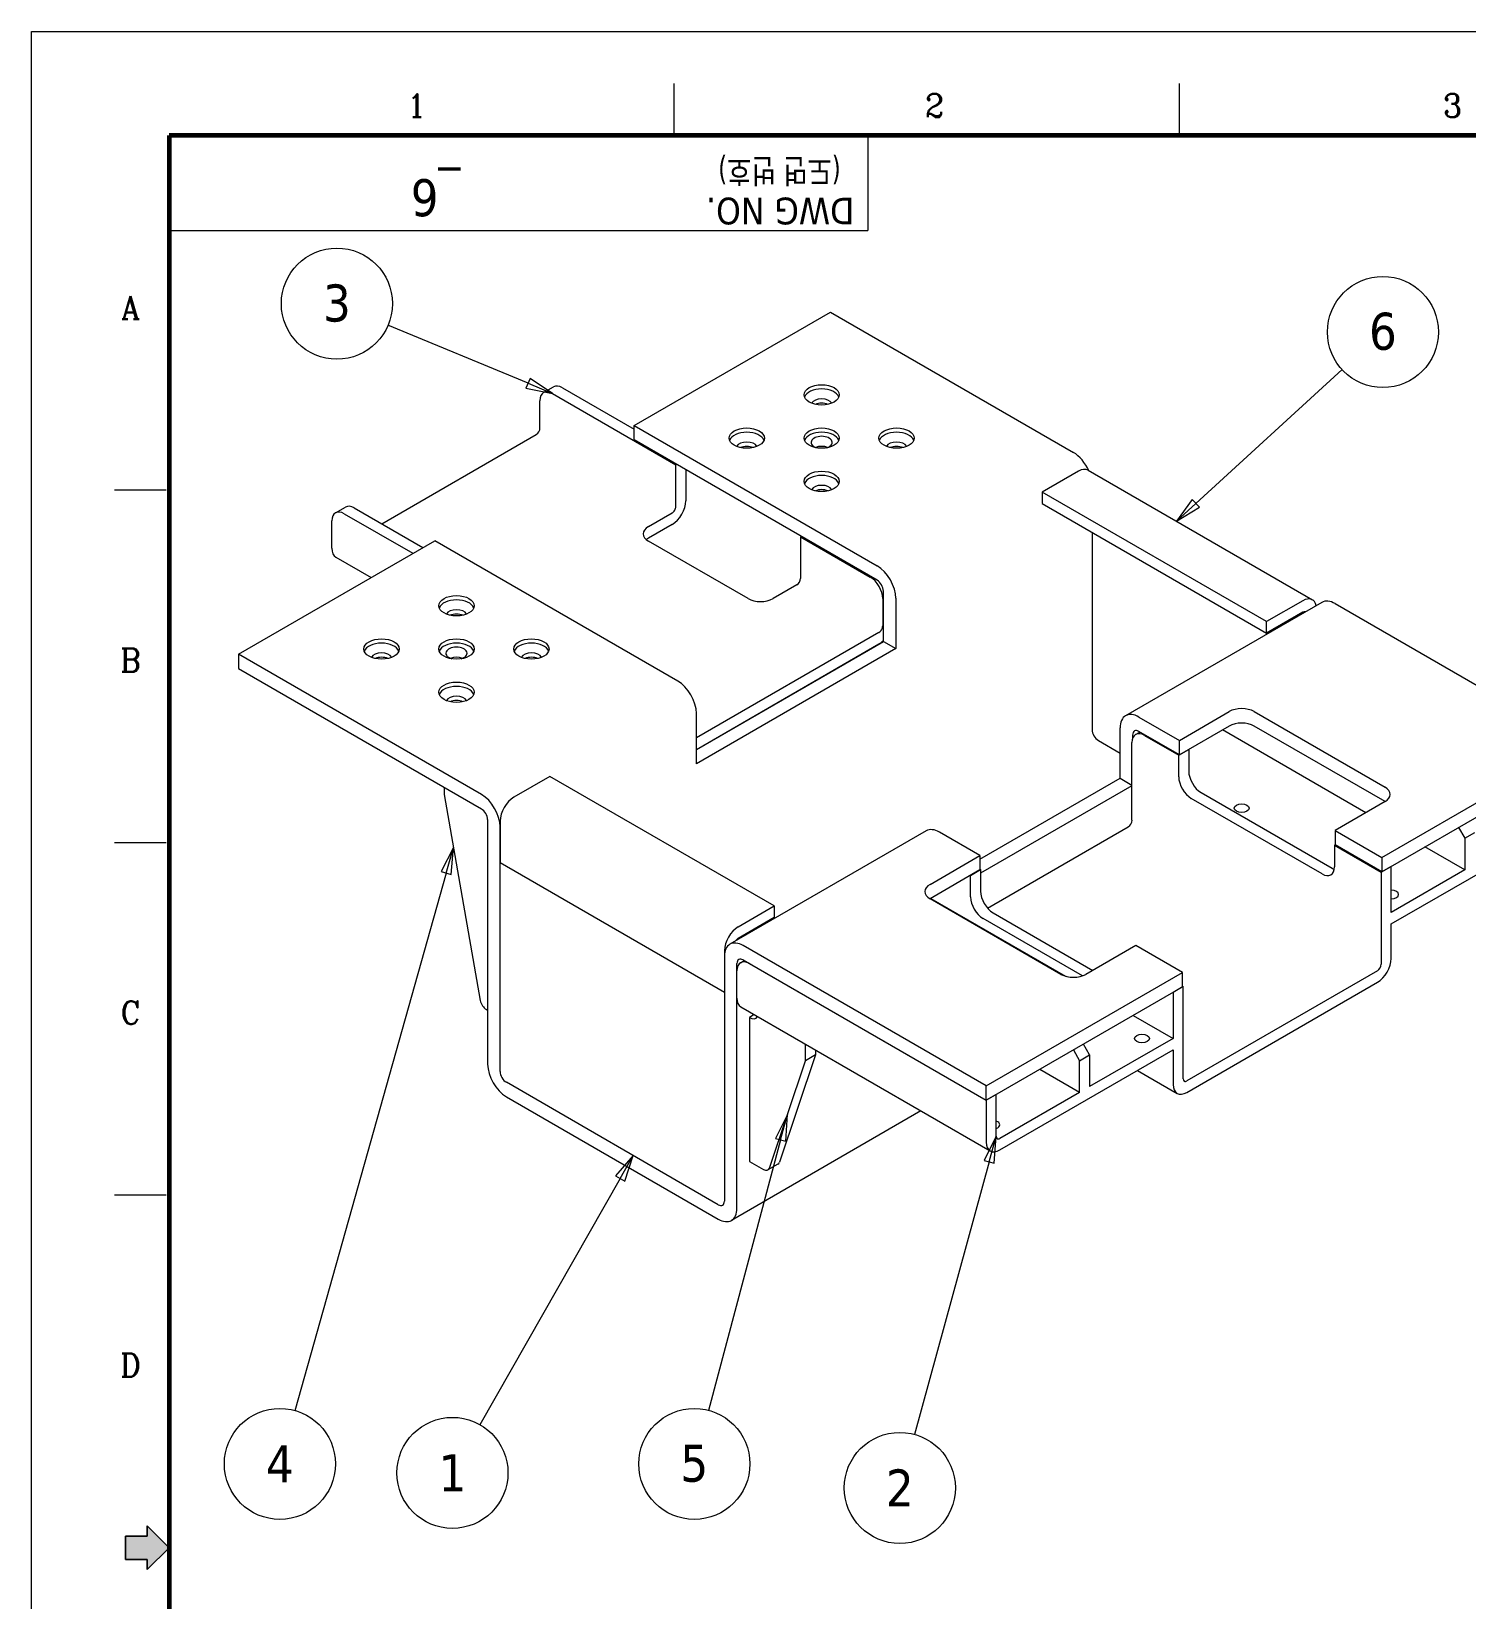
# Model space of a CAD drawing. Header units: millimetres. Extents: x 36 to 2484, y 36 to 1746.
# Drawn here: x 36 to 850, y 857 to 1746 of the extents above; entities that cross this region are included whole.
import ezdxf
from ezdxf.enums import TextEntityAlignment as Align

# ---------------------------------------------------------------- set-up
doc = ezdxf.new("R2010")
doc.units = ezdxf.units.MM
doc.header["$LTSCALE"] = 6
doc.layers.get('0').update_dxf_attribs({"lineweight": 18})
for name, color, linetype, lineweight in [('SkizziergeometrieWIN-ISO', 7, 'Continuous', 50), ('경계(ISO)', 7, 'Continuous', 70), ('굵은실선_A3', 7, 'Continuous', 18)]:
    doc.layers.add(name, color=color, linetype=linetype, lineweight=lineweight)
doc.layers.add('가는실선_A3', color=9, linetype='Continuous', lineweight=5, true_color=0x808080)
doc.styles.add('_ __ (ISO)', font='tahoma.ttf')
doc.styles.add('ROMANC_37', font='tahoma.ttf')
doc.styles.add('주 텍스트 (ISO)', font='tahoma.ttf')
doc.styles.add('텍스트 스타일36', font='ROMANC.shx', dxfattribs={"width": 0.941937})
doc.styles.add('텍스트 스타일52', font='tahoma.ttf', dxfattribs={"width": 0.8})

# ---------------------------------------------------------------- blocks, each defined once
blk = doc.blocks.new('경계 A3_경계')
at = {"layer": '가는실선_A3'}
blk.add_hatch(color=7, dxfattribs=at).paths.add_polyline_path([(14.9, 148.76), (14.9, 146.56), (16.96, 146.56), (16.96, 145.6), (19.02, 147.66), (16.96, 149.72), (16.96, 148.76)])
at = {"color": 7}
for p, q in [((16.96, 148.76), (14.9, 148.76)), ((14.9, 148.76), (14.9, 146.56)), ((16.96, 149.72), (16.96, 148.76)), ((19.02, 147.66), (16.96, 149.72)), ((16.96, 145.6), (19.02, 147.66)), ((14.9, 146.56), (16.96, 146.56)), ((16.96, 146.56), (16.96, 145.6))]:
    blk.add_line(p, q, dxfattribs=at)
at = {"layer": 'SkizziergeometrieWIN-ISO', "lineweight": 18}
for p, q in [((6, 291), (414, 291)), ((6, 6), (6, 291))]:
    blk.add_line(p, q, dxfattribs=at)
at = {"layer": '가는실선_A3', "color": 7}
for p, q in [((66.79, 281.16), (66.79, 286.06)), ((114.57, 281.16), (114.57, 286.06)), ((18.75, 247.62), (13.85, 247.62)), ((18.75, 214.3), (13.85, 214.3)), ((18.75, 180.98), (13.85, 180.98)), ((14.9, 148.76), (16.96, 148.76)), ((14.9, 146.56), (14.9, 148.76)), ((16.96, 148.76), (16.96, 149.72)), ((16.96, 149.72), (19.02, 147.66)), ((19.02, 147.66), (16.96, 145.6)), ((16.96, 146.56), (14.9, 146.56)), ((16.96, 145.6), (16.96, 146.56))]:
    blk.add_line(p, q, dxfattribs=at)
at = {"layer": '가는실선_A3', "color": 7, "lineweight": 60}
for p, q in [((19.02, 281.16), (19.02, 14.6)), ((401.22, 281.16), (19.02, 281.16))]:
    blk.add_line(p, q, dxfattribs=at)
at = {"layer": '가는실선_A3', "color": 7, "lineweight": 13}
for p in [(85.08, 280.98), (19.02, 272.16)]:
    blk.add_line(p, (85.08, 272.16), dxfattribs=at)
at = {"layer": '가는실선_A3', "color": 7, "style": '텍스트 스타일36', "width": 0.941937}
for s, p in [('1', (42.42, 283.98)), ('2', (91.4, 283.98)), ('3', (140.38, 283.98)), ('A', (15.38, 264.88)), ('B', (15.38, 231.56)), ('C', (15.38, 198.24)), ('D', (15.38, 164.92))]:
    blk.add_text(s, height=2.2, dxfattribs=at).set_placement(p, align=Align.MIDDLE_CENTER)
at = {"layer": '가는실선_A3', "color": 7, "style": '텍스트 스타일52', "width": 0.8}
blk.add_text('(도면 번호)', height=2.293, rotation=180, dxfattribs=at).set_placement((82.53, 278.93))
at = {"layer": '가는실선_A3', "color": 7, "style": 'ROMANC_37'}
blk.add_text('DWG NO.', height=2.527, rotation=180, dxfattribs=at).set_placement((83.82, 275.28))
at = {"layer": '경계(ISO)', "insert": (44.22, 275.84), "char_height": 3.5, "attachment_point": 5, "rotation": 180, "style": '주 텍스트 (ISO)'}
blk.add_mtext('_6 ', dxfattribs=at)
blk = doc.blocks.new('품번기호1')
at = {"layer": '가는실선_A3'}
for p, q in [((62.91, 184.73), (61.24, 182.8)), ((61.67, 182.55), (62.91, 184.73)), ((62.11, 182.31), (62.91, 184.73)), ((61.67, 182.55), (48.42, 159.29)), ((61.24, 182.8), (62.11, 182.31))]:
    blk.add_line(p, q, dxfattribs=at)
at = {"layer": '가는실선_A3', "flags": 128}
blk.add_lwpolyline([(62.11, 182.31), (62.91, 184.73), (61.24, 182.8), (62.11, 182.31)], dxfattribs=at)
at = {"layer": '가는실선_A3'}
blk.add_circle((45.82, 154.73), 5.25, dxfattribs=at)
blk.add_solid([(62.11, 182.31), (62.91, 184.73), (61.24, 182.8), (62.11, 182.31)], dxfattribs=at)
at = {"layer": '가는실선_A3', "color": 7, "insert": (45.82, 154.73), "char_height": 3.5, "attachment_point": 5, "style": '_ __ (ISO)'}
blk.add_mtext('1', dxfattribs=at)
blk = doc.blocks.new('품번기호2')
at = {"layer": '가는실선_A3'}
for p, q in [((97.23, 186.55), (96.09, 184.27)), ((96.57, 184.14), (97.23, 186.55)), ((97.05, 184.01), (97.23, 186.55)), ((96.57, 184.14), (89.5, 158.35)), ((96.09, 184.27), (97.05, 184.01))]:
    blk.add_line(p, q, dxfattribs=at)
at = {"layer": '가는실선_A3', "flags": 128}
blk.add_lwpolyline([(97.05, 184.01), (97.23, 186.55), (96.09, 184.27), (97.05, 184.01)], dxfattribs=at)
at = {"layer": '가는실선_A3'}
blk.add_circle((88.12, 153.31), 5.25, dxfattribs=at)
blk.add_solid([(97.05, 184.01), (97.23, 186.55), (96.09, 184.27), (97.05, 184.01)], dxfattribs=at)
at = {"layer": '가는실선_A3', "color": 7, "insert": (88.12, 153.31), "char_height": 3.5, "attachment_point": 5, "style": '_ __ (ISO)'}
blk.add_mtext('2', dxfattribs=at)
blk = doc.blocks.new('품번기호3')
at = {"layer": '가는실선_A3'}
for p, q in [((52.97, 257.73), (39.72, 263.24)), ((53.16, 258.19), (52.77, 257.27)), ((55.27, 256.77), (53.16, 258.19)), ((52.77, 257.27), (55.27, 256.77)), ((52.97, 257.73), (55.27, 256.77))]:
    blk.add_line(p, q, dxfattribs=at)
at = {"layer": '가는실선_A3', "flags": 128}
blk.add_lwpolyline([(52.77, 257.27), (55.27, 256.77), (53.16, 258.19), (52.77, 257.27)], dxfattribs=at)
at = {"layer": '가는실선_A3'}
blk.add_circle((34.89, 265.26), 5.25, dxfattribs=at)
blk.add_solid([(52.77, 257.27), (55.27, 256.77), (53.16, 258.19), (52.77, 257.27)], dxfattribs=at)
at = {"layer": '가는실선_A3', "color": 7, "insert": (34.89, 265.29), "char_height": 3.5, "attachment_point": 5, "style": '_ __ (ISO)'}
blk.add_mtext('3', dxfattribs=at)
blk = doc.blocks.new('품번기호4')
at = {"layer": '가는실선_A3'}
for p, q in [((45.91, 213.84), (44.75, 211.57)), ((45.23, 211.43), (45.91, 213.84)), ((45.71, 211.3), (45.91, 213.84)), ((45.23, 211.43), (30.92, 160.61)), ((44.75, 211.57), (45.71, 211.3))]:
    blk.add_line(p, q, dxfattribs=at)
at = {"layer": '가는실선_A3', "flags": 128}
blk.add_lwpolyline([(45.71, 211.3), (45.91, 213.84), (44.75, 211.57), (45.71, 211.3)], dxfattribs=at)
at = {"layer": '가는실선_A3'}
blk.add_circle((29.5, 155.58), 5.25, dxfattribs=at)
blk.add_solid([(45.71, 211.3), (45.91, 213.84), (44.75, 211.57), (45.71, 211.3)], dxfattribs=at)
at = {"layer": '가는실선_A3', "color": 7, "insert": (29.5, 155.58), "char_height": 3.5, "attachment_point": 5, "style": '_ __ (ISO)'}
blk.add_mtext('4', dxfattribs=at)
blk = doc.blocks.new('품번기호5')
at = {"layer": '가는실선_A3'}
for p, q in [((77.5, 188.62), (76.37, 186.34)), ((76.85, 186.21), (77.5, 188.62)), ((77.34, 186.08), (77.5, 188.62)), ((76.85, 186.21), (70.04, 160.63)), ((76.37, 186.34), (77.34, 186.08))]:
    blk.add_line(p, q, dxfattribs=at)
at = {"layer": '가는실선_A3', "flags": 128}
blk.add_lwpolyline([(77.34, 186.08), (77.5, 188.62), (76.37, 186.34), (77.34, 186.08)], dxfattribs=at)
at = {"layer": '가는실선_A3'}
blk.add_circle((68.69, 155.58), 5.25, dxfattribs=at)
blk.add_solid([(77.34, 186.08), (77.5, 188.62), (76.37, 186.34), (77.34, 186.08)], dxfattribs=at)
at = {"layer": '가는실선_A3', "color": 7, "insert": (68.69, 155.62), "char_height": 3.5, "attachment_point": 5, "style": '_ __ (ISO)'}
blk.add_mtext('5', dxfattribs=at)
blk = doc.blocks.new('품번기호6')
at = {"layer": '가는실선_A3'}
for p, q in [((116.11, 246.38), (129.94, 259.05)), ((115.77, 246.75), (114.27, 244.69)), ((116.11, 246.38), (114.27, 244.69)), ((116.45, 246.01), (115.77, 246.75)), ((114.27, 244.69), (116.45, 246.01))]:
    blk.add_line(p, q, dxfattribs=at)
at = {"layer": '가는실선_A3', "flags": 128}
blk.add_lwpolyline([(115.77, 246.75), (114.27, 244.69), (116.45, 246.01), (115.77, 246.75)], dxfattribs=at)
at = {"layer": '가는실선_A3'}
blk.add_circle((133.8, 262.58), 5.25, dxfattribs=at)
blk.add_solid([(115.77, 246.75), (114.27, 244.69), (116.45, 246.01), (115.77, 246.75)], dxfattribs=at)
at = {"layer": '가는실선_A3', "color": 7, "insert": (133.8, 262.62), "char_height": 3.5, "attachment_point": 5, "style": '_ __ (ISO)'}
blk.add_mtext('6', dxfattribs=at)

msp = doc.modelspace()

# ---------------------------------------------------------------- linework, layer by layer
at = {"layer": '굵은실선_A3'}
for p, q in [((377.955, 1522.446), (489.324, 1586.745)), ((489.324, 1586.745), (627.21, 1507.137)), ((326.639, 1541.108), (332.296, 1544.374)), ((331.639, 1540.613), (401.643, 1500.196)), ((337.296, 1543.879), (377.955, 1520.405)), ((324.568, 1521.017), (324.568, 1536.53)), ((377.955, 1522.446), (515.841, 1442.838)), ((377.955, 1514.281), (377.955, 1522.446)), ((234.766, 1466.72), (322.447, 1517.343)), ((515.841, 1434.673), (377.955, 1514.281)), ((401.643, 1500.196), (401.997, 1500.401)), ((401.643, 1476.518), (401.643, 1500.196)), ((407.3, 1497.339), (407.3, 1479.784)), ((630.038, 1496.522), (609.532, 1484.683)), ((635.538, 1497.067), (762.818, 1423.582)), ((609.532, 1484.683), (609.532, 1478.151)), ((736.812, 1411.198), (609.532, 1484.683)), ((609.532, 1478.151), (736.812, 1404.666)), ((206.482, 1452.84), (206.482, 1468.353)), ((208.553, 1472.931), (214.209, 1476.197)), ((213.553, 1472.436), (252.443, 1449.982)), ((219.209, 1475.702), (258.1, 1453.248)), ((386.087, 1465.087), (399.522, 1472.844)), ((399.522, 1466.312), (386.087, 1458.555)), ((472.707, 1459.576), (472.354, 1459.372)), ((472.354, 1459.372), (472.354, 1435.693)), ((472.354, 1459.372), (511.952, 1436.51)), ((637.817, 1461.821), (637.817, 1349.961)), ((153.449, 1392.827), (264.818, 1457.126)), ((402.704, 1377.518), (264.818, 1457.126)), ((442.655, 1424.262), (386.087, 1456.922)), ((208.76, 1447.804), (228.716, 1436.283)), ((470.232, 1432.019), (456.797, 1424.262)), ((519.023, 1424.262), (519.023, 1408.749)), ((519.376, 1399.971), (519.376, 1428.549)), ((526.447, 1424.466), (526.447, 1395.889)), ((768.202, 1422.147), (656.833, 1357.848)), ((757.318, 1423.037), (736.812, 1411.198)), ((757.318, 1416.505), (736.812, 1404.666)), ((775.702, 1421.404), (913.588, 1341.796)), ((736.812, 1404.666), (736.812, 1411.198)), ((516.901, 1405.075), (413.31, 1345.266)), ((413.31, 1338.734), (519.376, 1399.971)), ((413.31, 1338.734), (516.901, 1398.543)), ((519.376, 1399.971), (526.447, 1395.889)), ((736.812, 1404.666), (737.368, 1404.345)), ((291.334, 1313.219), (153.449, 1392.827)), ((153.449, 1392.827), (153.449, 1384.662)), ((526.447, 1395.889), (413.31, 1330.569)), ((153.449, 1384.662), (291.334, 1305.054)), ((413.31, 1330.569), (413.31, 1359.147)), ((664.333, 1357.105), (687.314, 1343.837)), ((687.314, 1343.837), (715.598, 1360.167)), ((729.741, 1360.167), (803.987, 1317.301)), ((641.352, 1343.837), (653.727, 1336.693)), ((653.727, 1322.404), (653.727, 1350.982)), ((660.798, 1346.899), (660.798, 1344.958)), ((662.515, 1347.19), (664.94, 1348.59)), ((687.314, 1335.672), (664.333, 1348.94)), ((667.515, 1346.695), (686.961, 1335.468)), ((715.598, 1352.002), (687.314, 1335.672)), ((687.314, 1335.672), (687.314, 1343.837)), ((793.027, 1302.808), (711.709, 1349.757)), ((803.987, 1309.136), (729.741, 1352.002)), ((660.444, 1298.522), (660.444, 1342.613)), ((686.961, 1335.468), (692.617, 1338.734)), ((686.961, 1323.221), (686.961, 1335.468)), ((692.617, 1338.734), (692.617, 1326.487)), ((802.219, 1277.497), (913.588, 1341.796)), ((802.219, 1269.332), (913.588, 1333.631)), ((270.121, 1317.301), (270.121, 1313.219)), ((330.225, 1323.425), (309.719, 1311.586)), ((457.504, 1249.94), (330.225, 1323.425)), ((574.177, 1276.476), (653.727, 1322.404)), ((660.444, 1318.118), (574.531, 1268.515)), ((653.727, 1322.404), (660.444, 1318.526)), ((270.121, 1313.219), (290.71, 1196.389)), ((768.278, 1268.107), (694.032, 1310.973)), ((699.689, 1314.239), (773.935, 1271.373)), ((803.987, 1309.136), (775.702, 1292.806)), ((294.87, 1298.93), (294.87, 1160.126)), ((301.941, 1298.113), (301.941, 1274.435)), ((301.941, 1156.043), (301.941, 1294.848)), ((543.696, 1292.529), (432.327, 1228.229)), ((574.177, 1278.518), (551.196, 1291.786)), ((578.453, 1248.734), (658.323, 1294.848)), ((775.702, 1292.806), (775.702, 1284.641)), ((775.702, 1292.806), (802.219, 1277.497)), ((807.522, 1239.734), (905.81, 1296.48)), ((845.706, 1294.439), (849.242, 1288.316)), ((849.242, 1288.316), (854.898, 1291.582)), ((775.702, 1284.641), (775.349, 1284.437)), ((775.349, 1284.437), (801.865, 1269.128)), ((775.349, 1284.437), (775.349, 1272.19)), ((802.219, 1269.332), (775.702, 1284.641)), ((849.242, 1270.353), (826.614, 1283.417)), ((849.242, 1288.316), (849.242, 1270.353)), ((429.22, 1200.95), (301.941, 1274.435)), ((545.893, 1262.188), (574.177, 1278.518)), ((574.177, 1278.518), (574.177, 1270.353)), ((807.522, 1272.394), (801.865, 1269.128)), ((802.219, 1277.497), (802.219, 1269.332)), ((807.522, 1246.266), (807.522, 1272.394)), ((574.177, 1270.353), (545.893, 1254.023)), ((568.874, 1267.291), (574.531, 1270.557)), ((568.874, 1255.043), (568.874, 1267.291)), ((574.177, 1270.761), (574.531, 1270.557)), ((574.531, 1270.557), (574.531, 1258.309)), ((801.865, 1269.128), (801.865, 1216.872)), ((849.242, 1270.353), (807.522, 1246.266)), ((546.246, 1254.227), (622.7, 1210.086)), ((436.998, 1238.101), (457.504, 1249.94)), ((457.504, 1249.94), (457.504, 1243.408)), ((620.139, 1211.157), (545.893, 1254.023)), ((581.602, 1246.062), (638.17, 1213.402)), ((457.504, 1243.408), (436.998, 1231.569)), ((632.289, 1210.266), (575.945, 1242.796)), ((807.522, 1220.138), (807.522, 1239.734)), ((429.22, 1224.629), (429.22, 1200.95)), ((429.22, 1221.363), (429.22, 1082.558)), ((438.362, 1217.776), (440.433, 1218.971)), ((577.713, 1147.878), (439.827, 1227.487)), ((439.827, 1219.322), (577.713, 1139.713)), ((662.565, 1227.487), (634.281, 1211.157)), ((689.082, 1212.177), (662.565, 1227.487)), ((436.291, 1078.476), (436.291, 1217.28)), ((436.291, 1197.684), (436.291, 1213.198)), ((443.362, 1217.28), (577.713, 1139.713)), ((577.713, 1147.878), (689.082, 1212.177)), ((689.082, 1204.012), (689.082, 1212.177)), ((799.744, 1213.198), (691.557, 1150.736)), ((577.713, 1139.713), (689.082, 1204.012)), ((689.435, 1204.216), (683.779, 1200.95)), ((683.779, 1200.95), (683.779, 1174.823)), ((689.082, 1204.421), (689.435, 1204.216)), ((689.435, 1151.961), (689.435, 1204.216)), ((691.557, 1144.204), (799.744, 1206.666)), ((438.569, 1192.649), (579.991, 1110.999)), ((294.159, 1191.218), (294.87, 1190.807)), ((446.096, 1188.303), (443.362, 1186.725)), ((443.362, 1186.725), (443.362, 1105.075)), ((661.151, 1187.886), (683.779, 1174.823)), ((683.779, 1174.823), (636.402, 1147.47)), ((480.839, 1165.433), (460.419, 1104.581)), ((475.182, 1162.167), (475.182, 1171.511)), ((480.839, 1165.433), (475.182, 1162.167)), ((480.839, 1168.245), (480.839, 1165.433)), ((585.491, 1111.544), (683.779, 1168.291)), ((627.21, 1168.291), (630.746, 1162.167)), ((630.746, 1162.167), (636.402, 1165.433)), ((636.402, 1165.433), (632.867, 1171.557)), ((636.402, 1165.433), (636.402, 1147.47)), ((683.779, 1168.291), (683.779, 1148.695)), ((454.762, 1101.315), (475.182, 1162.167)), ((630.746, 1144.204), (608.118, 1157.268)), ((630.746, 1144.204), (630.746, 1162.167)), ((663.586, 1156.632), (686.057, 1143.659)), ((425.685, 1080.517), (305.476, 1149.919)), ((577.713, 1139.713), (577.713, 1147.878)), ((305.476, 1141.754), (425.685, 1072.352)), ((583.369, 1142.979), (577.713, 1139.713)), ((577.713, 1139.713), (577.713, 1116.035)), ((583.369, 1119.301), (583.369, 1142.979)), ((630.746, 1144.204), (585.491, 1118.076)), ((540.7, 1133.684), (433.185, 1071.609)), ((443.362, 1105.075), (451.399, 1100.435)), ((459.556, 1103.453), (453.899, 1100.187))]:
    msp.add_line(p, q, dxfattribs=at)
for centre, major_axis, ratio, start_param, end_param in [((331.639, 1532.448), (-5, 8.66), 0.5773504, 5.4977873, 7.0685836), ((337.296, 1535.714), (-5, 8.66), 0.5773504, 5.4977873, 6.2831854), ((484.374, 1537.389), (-10, 0), 0.5773503, 3.3553488, 6.0694292), ((484.374, 1534.123), (6, 0), 0.5773503, 0.2902689, 2.8513238), ((484.374, 1531.674), (-6, 0), 0.5773503, 4.0712043, 5.3535737), ((322.447, 1519.792), (-1.5, -2.598), 0.5773503, 0.7853979, 2.3561942), ((441.874, 1512.852), (-10, 0), 0.5773503, 3.3553488, 6.0694292), ((441.874, 1509.586), (6, 0), 0.5773503, 0.2902689, 2.8513238), ((484.374, 1512.852), (-10, 0), 0.5773503, 3.3553488, 6.0694292), ((484.374, 1512.852), (-6, 0), 0.5773503, 2.0136667, 7.4111113), ((526.874, 1512.852), (-10, 0), 0.5773503, 3.3553488, 6.0694292), ((526.874, 1509.586), (6, 0), 0.5773503, 0.2902689, 2.8513238), ((441.874, 1507.137), (-6, 0), 0.5773503, 4.0712043, 5.3535737), ((484.374, 1507.137), (-6, 0), 0.5773503, 4.1117204, 5.3130576), ((526.874, 1507.137), (-6, 0), 0.5773503, 4.0712043, 5.3535737), ((627.21, 1494.889), (7.5, -12.99), 0.5773503, 1.3924193, 2.3561945), ((630.038, 1487.541), (5.5, 9.526), 0.5773503, 0, 0.7853982), ((484.374, 1488.315), (-10, 0), 0.5773503, 3.3553488, 6.0694292), ((484.374, 1485.049), (6, 0), 0.5773503, 0.2902689, 2.8513238), ((484.374, 1482.599), (-6, 0), 0.5773503, 4.0712043, 5.3535737), ((219.209, 1467.537), (-5, 8.66), 0.5773504, 5.4977873, 6.2831853), ((399.522, 1475.293), (-5.5, -9.526), 0.5773503, 0.7853979, 2.3561942), ((213.553, 1464.271), (-5, 8.66), 0.5773504, 5.4977873, 7.0685836), ((399.522, 1475.293), (1.5, 2.598), 0.5773503, 3.9269905, 5.4977869), ((393.158, 1461.005), (-10, 0), 0.5773501, 5.4977873, 7.0685836), ((214.26, 1457.33), (-5.5, -9.526), 0.5773503, 5.4977869, 6.2831853), ((393.158, 1454.473), (10, 0), 0.5773501, 2.3561946, 2.5403281), ((515.841, 1430.59), (7.5, -12.99), 0.5773503, 0.7853982, 2.3561945), ((470.232, 1434.468), (-1.5, -2.598), 0.5773503, 0.7853979, 2.3561942), ((511.952, 1428.345), (5, -8.66), 0.5773504, 0.7853983, 2.3561946), ((515.841, 1430.59), (-2.5, 4.33), 0.5773503, 3.9269908, 5.4977871), ((277.192, 1417.773), (10, 0), 0.5773503, 0.2137561, 2.9278365), ((449.726, 1428.345), (10, 0), 0.5773501, 3.926991, 5.4977873), ((757.318, 1414.056), (5.5, 9.526), 0.5773503, 5.7003703, 7.0685835), ((775.702, 1409.157), (-7.5, 12.99), 0.5773503, 5.4977871, 6.2831853), ((277.192, 1414.507), (6, 0), 0.5773503, 0.2902689, 2.8513238), ((277.192, 1412.057), (-6, 0), 0.5773503, 4.0712043, 5.3535737), ((757.318, 1414.056), (1.5, 2.598), 0.5773503, 0.0443101, 0.7853982), ((516.901, 1407.524), (1.5, 2.598), 0.5773503, 3.9269905, 5.4977869), ((234.692, 1393.235), (10, 0), 0.5773503, 0.2137561, 2.9278365), ((277.192, 1393.235), (10, 0), 0.5773503, 0.2137561, 2.9278365), ((277.192, 1393.235), (6, 0), 0.5773503, 5.1552594, 10.5527039), ((319.692, 1393.235), (10, 0), 0.5773503, 0.2137561, 2.9278365), ((516.901, 1407.524), (-5.5, -9.526), 0.5773503, 0.7853979, 1.1092091), ((234.692, 1389.969), (6, 0), 0.5773503, 0.2902689, 2.8513238), ((234.692, 1387.52), (-6, 0), 0.5773503, 4.0712043, 5.3535737), ((277.192, 1387.52), (-6, 0), 0.5773503, 4.1117204, 5.3130576), ((319.692, 1389.969), (6, 0), 0.5773503, 0.2902689, 2.8513238), ((319.692, 1387.52), (-6, 0), 0.5773503, 4.0712043, 5.3535737), ((277.192, 1368.698), (10, 0), 0.5773503, 0.2137561, 2.9278365), ((402.704, 1365.27), (-7.5, 12.99), 0.5773503, 3.9269908, 5.4977871), ((277.192, 1365.432), (6, 0), 0.5773503, 0.2902689, 2.8513238), ((277.192, 1362.982), (-6, 0), 0.5773503, 4.0712043, 5.3535737), ((722.669, 1356.085), (-10, 0), 0.5773503, 3.9269908, 5.4977871), ((664.333, 1344.858), (-7.5, 12.99), 0.5773503, 5.4977871, 7.0685835), ((722.669, 1347.92), (10, 0), 0.5773503, 0.7853982, 2.3561945), ((641.352, 1347.92), (2.5, -4.33), 0.5773503, 3.9269908, 5.4977871), ((667.515, 1338.53), (-5, 8.66), 0.5773503, 5.4977871, 7.0685835), ((664.333, 1344.858), (-2.5, 4.33), 0.5773503, 5.4977871, 7.0685835), ((699.689, 1322.404), (-5, 8.66), 0.5773503, 0.7853982, 2.3561945), ((694.032, 1319.138), (5, -8.66), 0.5773503, 3.9269908, 5.4977871), ((796.916, 1313.219), (10, 0), 0.5773503, 5.4977871, 7.0685835), ((291.334, 1300.971), (-7.5, 12.99), 0.5773503, 3.9269908, 5.4977871), ((309.719, 1302.604), (-5.5, -9.526), 0.5773503, 3.9269908, 5.4977871), ((291.334, 1300.971), (2.5, -4.33), 0.5773503, 0.7853982, 2.3561945), ((551.196, 1279.538), (-7.5, 12.99), 0.5773503, 5.4977871, 6.2831853), ((658.323, 1297.297), (-1.5, -2.598), 0.5773503, 0.7853982, 2.3561945), ((768.278, 1276.272), (5, -8.66), 0.5773503, 5.4977871, 7.0685835), ((773.935, 1279.538), (-5, 8.66), 0.5773503, 2.3561945, 2.5403284), ((552.964, 1258.105), (-10, 0), 0.5773503, 5.4977871, 7.0685835), ((575.945, 1250.961), (5, -8.66), 0.5773503, 3.9269908, 5.4977871), ((581.602, 1254.227), (-5, 8.66), 0.5773503, 0.7853982, 2.3561945), ((807.522, 1256.472), (4.188, 0), 0.5773503, 4.712389, 7.8539816), ((436.998, 1229.12), (5.5, 9.526), 0.5773503, 0.7853982, 2.3561945), ((439.827, 1215.239), (-7.5, 12.99), 0.5773503, 5.4977871, 7.0685835), ((436.998, 1229.12), (-1.5, -2.598), 0.5773503, 3.9269908, 4.6680788), ((439.827, 1215.239), (-2.5, 4.33), 0.5773503, 5.4977871, 7.0685835), ((443.362, 1209.115), (-5, 8.66), 0.5773503, 5.4977871, 7.0685835), ((799.744, 1215.647), (-5.5, -9.526), 0.5773503, 0.7853982, 2.3561945), ((627.21, 1215.239), (10, 0), 0.5773503, 3.9269908, 5.4977871), ((799.744, 1215.647), (1.5, 2.598), 0.5773503, 3.9269908, 5.4977871), ((294.159, 1195.3), (-2.5, 4.33), 0.5773503, 1.0081844, 2.3561945), ((444.069, 1202.175), (-5.5, -9.526), 0.5773503, 5.4977871, 6.2831853), ((443.362, 1192.848), (3.75, -6.495), 0.5773503, 5.4977871, 6.5628512), ((305.476, 1154.002), (7.5, -12.99), 0.5773503, 3.9269908, 5.4977871), ((305.476, 1154.002), (-2.5, 4.33), 0.5773503, 0.7853982, 2.3561945), ((691.557, 1153.185), (-5.5, -9.526), 0.5773503, 5.4977871, 7.0685835), ((691.557, 1153.185), (-1.5, -2.598), 0.5773503, 5.4977871, 7.0685835), ((581.248, 1125.833), (4.188, 0), 0.5773503, 5.2435369, 7.3228337), ((585.491, 1120.525), (-5.5, -9.526), 0.5773503, 5.4977871, 7.0685835), ((585.491, 1120.525), (-1.5, -2.598), 0.5773503, 5.4977871, 7.0685835), ((457.056, 1107.783), (2.5, -4.33), 0.5773503, 0, 0.471533), ((451.399, 1104.517), (2.5, -4.33), 0.5773503, 5.4977871, 6.7547183), ((425.685, 1084.6), (2.5, -4.33), 0.5773503, 5.4977871, 7.0685835), ((425.685, 1084.6), (7.5, -12.99), 0.5773503, 5.4977871, 7.0685835)]:
    msp.add_ellipse(centre, major_axis=major_axis, ratio=ratio, start_param=start_param, end_param=end_param, dxfattribs=at)
for centre, major_axis in [((484.374, 1539.839), (-10, 0)), ((441.874, 1515.302), (-10, 0)), ((484.374, 1515.302), (-10, 0)), ((526.874, 1515.302), (-10, 0)), ((484.374, 1490.764), (-10, 0)), ((277.192, 1420.222), (-10, 0)), ((234.692, 1395.685), (-10, 0)), ((277.192, 1395.685), (-10, 0)), ((319.692, 1395.685), (-10, 0)), ((277.192, 1371.147), (-10, 0)), ((722.669, 1305.462), (4.188, 0)), ((666.101, 1174.823), (4.188, 0))]:
    msp.add_ellipse(centre, major_axis=major_axis, ratio=0.5773503, dxfattribs=at)

# ---------------------------------------------------------------- block references
at = {"xscale": 6, "yscale": 6, "zscale": 6}
msp.add_blockref('경계 A3_경계', (0, 0), dxfattribs=at)
at = {"layer": '가는실선_A3', "xscale": 6, "yscale": 6, "zscale": 6}
for name in ['품번기호3', '품번기호6', '품번기호4', '품번기호5', '품번기호2', '품번기호1']:
    msp.add_blockref(name, (0, 0), dxfattribs=at)

doc.saveas('drawing.dxf')
